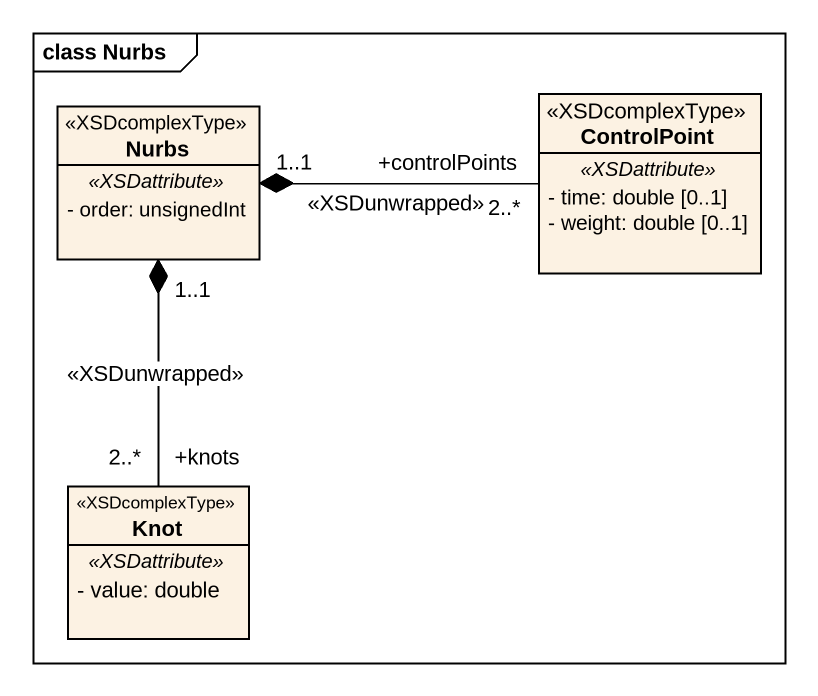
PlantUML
@startuml
mainframe class Nurbs
hide circle
hide empty members
skinparam classAttributeIconSize 0
class Nurbs <<XSDcomplexType>> {
  .. <<XSDattribute>> ..
  - order: unsignedInt
}
class ControlPoint <<XSDcomplexType>> {
  .. <<XSDattribute>> ..
  - time: double [0..1]
  - weight: double [0..1]
}
class Knot <<XSDcomplexType>> {
  .. <<XSDattribute>> ..
  - value: double
}
Nurbs "1..1" *-right- "+controlPoints\n2..*" ControlPoint : <<XSDunwrapped>>
Nurbs "1..1" *-- "+knots\n2..*" Knot : <<XSDunwrapped>>
@enduml
